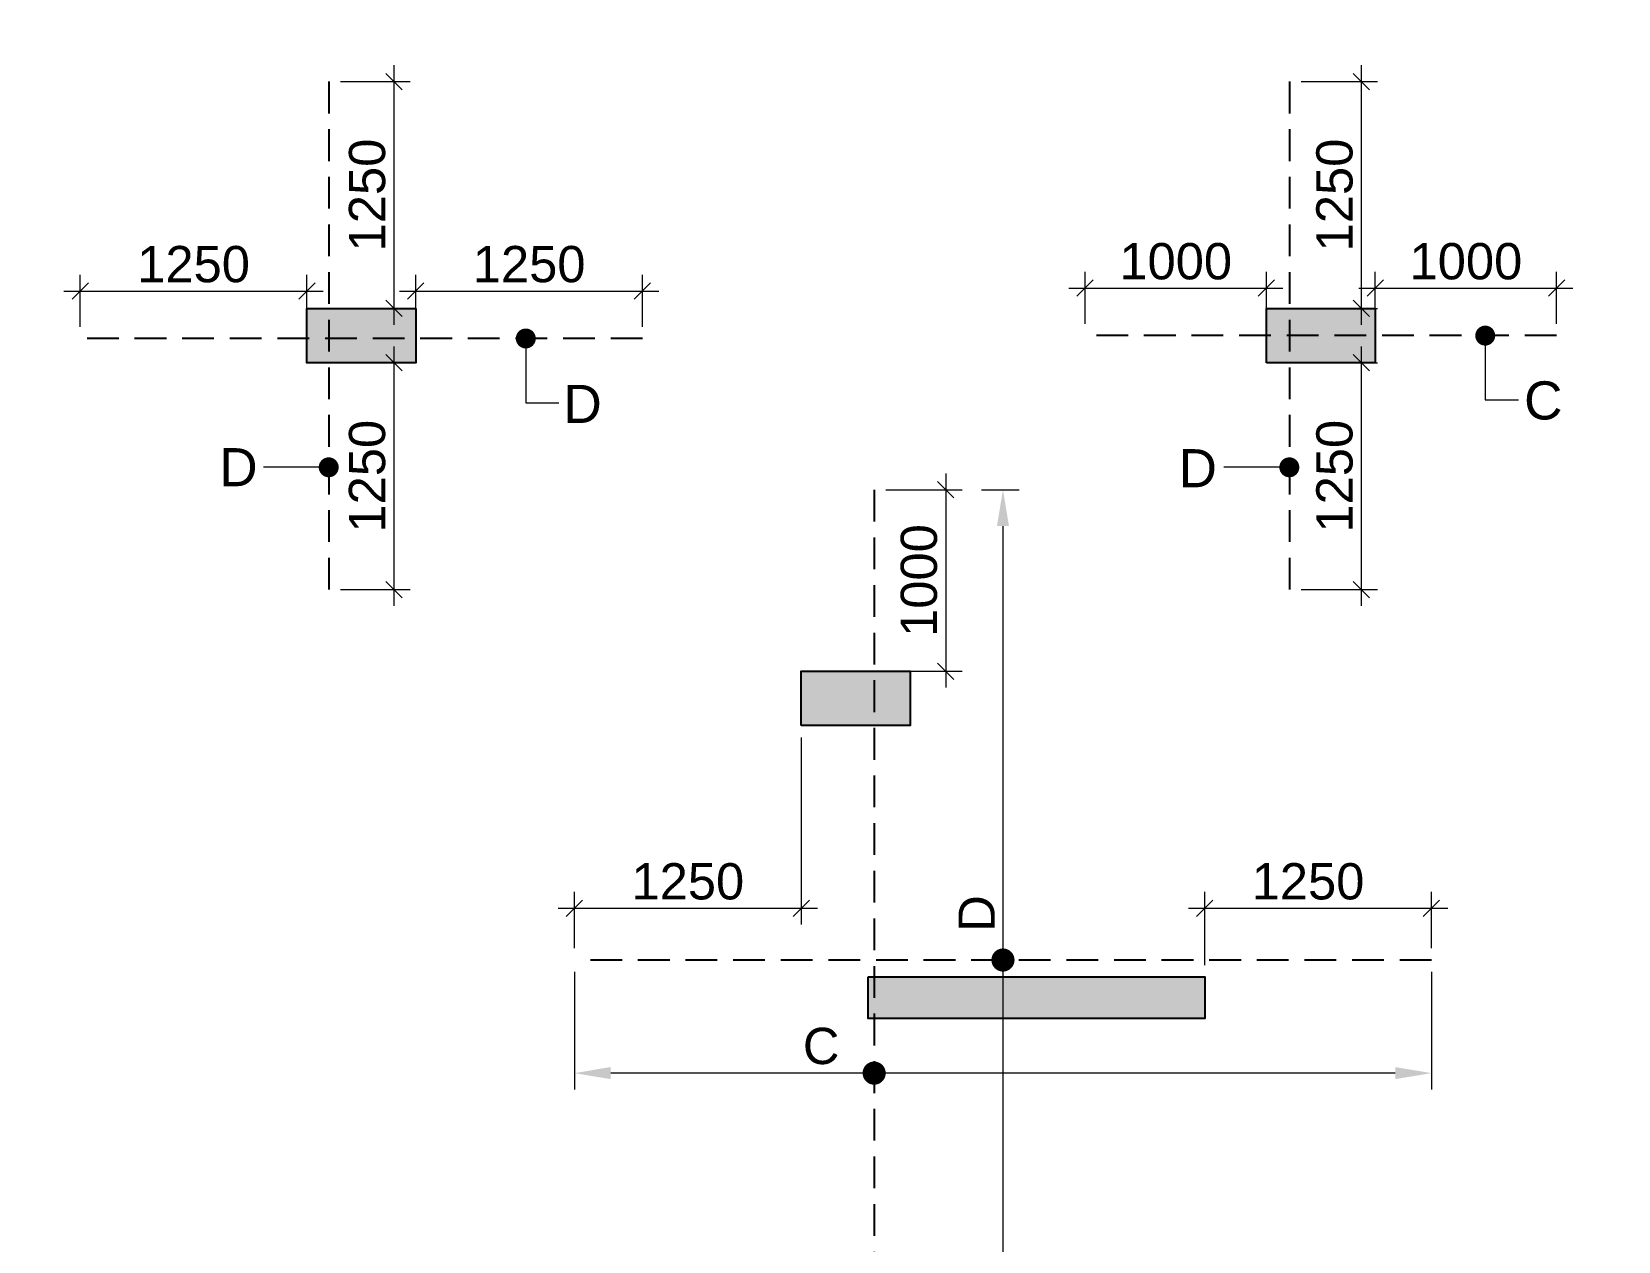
# Model space of a CAD drawing. Header units: millimetres. Extents: x 1123469 to 1883119, y -126924 to 196924.
# Drawn here: x 1503327 to 1512074, y 145952 to 152619 of the extents above; entities that cross this region are included whole.
import ezdxf

# ---------------------------------------------------------------- set-up
doc = ezdxf.new("R2010")
doc.units = ezdxf.units.MM
doc.header["$LTSCALE"] = 500
doc.header["$MEASUREMENT"] = 0
doc.header["$PDMODE"] = 34
doc.linetypes.add('CONTINOUS', pattern=[0])
doc.linetypes.add('HIDDEN', pattern=[0.375, 0.25, -0.125])
doc.layers.get('Defpoints').update_dxf_attribs({"lineweight": 0})
for name, color, linetype, lineweight in [('ARWO', 1, 'Continuous', 18), ('CUT OUT', 1, 'Continuous', 13), ('dim-M', 1, 'Continuous', 15), ('S - SUNK', 251, 'Continuous', 0), ('TOWER COL HATCH', 253, 'Continuous', 20)]:
    doc.layers.add(name, color=color, linetype=linetype, lineweight=lineweight)
for name, color, linetype in [('COL. DIM', 3, 'Continuous'), ('reinf.', 4, 'Continuous'), ('TEXT 1', 1, 'Continuous'), ('TOWER AREA COLUMN.', 6, 'Continuous')]:
    doc.layers.add(name, color=color, linetype=linetype)
doc.styles.add('3mm', font='arial.ttf')
doc.dimstyles.new('PARAMVEER', dxfattribs={"dimtxt": 200, "dimasz": 100, "dimexe": 0, "dimexo": 25, "dimgap": 10, "dimtad": 1, "dimdec": 0, "dimrnd": 5, "dimzin": 0, "dimdsep": 46, "dimtxsty": '3mm', "dimblk": 'OBLIQUE', "dimcen": 0.09, "dimdle": 75, "dimclrd": 1, "dimclre": 1, "dimclrt": 3, "dimadec": 0, "dimazin": 0, "dimtfac": 1, "dimtdec": 0, "dimtmove": 1, "dimatfit": 3, "dimfxl": 100, "dimtolj": 1, "dimtzin": 0, "dimlwd": 18, "dimlwe": 5, "dimarcsym": 0})
doc.dimstyles.new('PARAMVEER BEAM', dxfattribs={"dimtxt": 200, "dimasz": 100, "dimexe": 0, "dimexo": 0, "dimgap": 10, "dimtad": 1, "dimdec": 0, "dimzin": 0, "dimdsep": 46, "dimtxsty": '3mm', "dimblk": 'ARCHTICK', "dimcen": 0.09, "dimdle": 75, "dimclrd": 1, "dimclre": 1, "dimclrt": 3, "dimadec": 0, "dimazin": 0, "dimtfac": 1, "dimtdec": 0, "dimtmove": 1, "dimatfit": 3, "dimfxl": 100, "dimtolj": 1, "dimtzin": 0, "dimlwd": 18, "dimlwe": 5, "dimarcsym": 0})

# ---------------------------------------------------------------- blocks, each defined once
blk = doc.blocks.new('3tgra')
at = {"layer": 'TOWER COL HATCH'}
h = blk.add_hatch(color=253, dxfattribs=at)
h.dxf.hatch_style = 1
h.paths.add_polyline_path([(1395430.6, 87771.7), (1395430.6, 88071.7), (1394830.6, 88071.7), (1394830.6, 87771.7)])
h = blk.add_hatch(color=253, dxfattribs=at)
h.dxf.hatch_style = 1
h.paths.add_polyline_path([(1400120.6, 88071.7), (1400120.6, 87771.7), (1400720.6, 87771.7), (1400720.6, 88071.7)])
h = blk.add_hatch(color=253, dxfattribs=at)
h.dxf.hatch_style = 1
h.paths.add_polyline_path([(1397995.6, 85771.7), (1397995.6, 86071.7), (1397395.6, 86071.7), (1397395.6, 85771.7)])
h = blk.add_hatch(color=253, dxfattribs=at)
h.dxf.hatch_style = 1
h.paths.add_polyline_path([(1397625.6, 84386.7), (1395770.6, 84386.7), (1395770.6, 84156.7), (1397625.6, 84156.7)])
at = {"layer": 'TOWER AREA COLUMN.', "color": 4}
for points in [[(1395430.6, 87771.7), (1395430.6, 88071.7), (1394830.6, 88071.7), (1394830.6, 87771.7)], [(1400120.6, 88071.7), (1400120.6, 87771.7), (1400720.6, 87771.7), (1400720.6, 88071.7)], [(1397995.6, 85771.7), (1397995.6, 86071.7), (1397395.6, 86071.7), (1397395.6, 85771.7)], [(1397625.6, 84386.7), (1395770.6, 84386.7), (1395770.6, 84156.7), (1397625.6, 84156.7)]]:
    blk.add_lwpolyline(points, close=True, dxfattribs=at)
blk = doc.blocks.new('_Oblique')
at = {"color": 0, "linetype": 'ByBlock', "lineweight": -2}
blk.add_line((-0.5, -0.5), (0.5, 0.5), dxfattribs=at)
blk = doc.blocks.new('*D890')
at = {"layer": 'COL. DIM', "color": 1, "lineweight": 18, "ltscale": 10, "transparency": 16777216}
blk.add_line((1505324.1, 150884.2), (1505324.1, 149454.2), dxfattribs=at)
at = {"layer": 'COL. DIM', "color": 1, "linetype": 'CONTINOUS', "lineweight": 5, "ltscale": 10, "transparency": 16777216}
for p, q in [((1505029.2, 150794.2), (1505414.1, 150794.2)), ((1505029.2, 149544.2), (1505414.1, 149544.2))]:
    blk.add_line(p, q, dxfattribs=at)
at = {"layer": 'Defpoints', "color": 0, "ltscale": 10, "transparency": 16777216}
for p in [(1504964.2, 150794.2), (1504964.2, 149544.2), (1505324.1, 149544.2)]:
    blk.add_point(p, dxfattribs=at)
at = {"layer": 'COL. DIM', "color": 1, "lineweight": 18, "ltscale": 10, "transparency": 16777216, "xscale": 90, "yscale": 90, "zscale": 90}
for p, rotation in [((1505324.1, 150794.2), 90), ((1505324.1, 149544.2), 270)]:
    blk.add_blockref('_Oblique', p, dxfattribs=dict(at, rotation=rotation))
at = {"layer": 'COL. DIM', "color": 3, "ltscale": 10, "transparency": 16777216, "insert": (1505176.9, 150169.2), "char_height": 200, "attachment_point": 5, "rotation": 90, "style": '3mm'}
blk.add_mtext('\\A1;1250', dxfattribs=at)
blk = doc.blocks.new('_ArchTick')
at = {"color": 0, "linetype": 'ByBlock', "const_width": 0.15}
blk.add_lwpolyline([(-0.5, -0.5), (0.5, 0.5)], dxfattribs=at)
blk = doc.blocks.new('*D891')
at = {"layer": 'COL. DIM', "color": 1, "linetype": 'CONTINOUS', "lineweight": 5, "ltscale": 10, "transparency": 16777216}
for p, q in [((1505444.2, 150993.4), (1505444.2, 151279.9)), ((1506694.2, 150993.4), (1506694.2, 151279.9))]:
    blk.add_line(p, q, dxfattribs=at)
at = {"layer": 'COL. DIM', "color": 1, "lineweight": 18, "ltscale": 10, "transparency": 16777216}
blk.add_line((1505354.2, 151189.9), (1506784.2, 151189.9), dxfattribs=at)
at = {"layer": 'Defpoints', "color": 0, "ltscale": 10, "transparency": 16777216}
for p in [(1506694.2, 151189.9), (1505444.2, 150928.4), (1506694.2, 150928.4)]:
    blk.add_point(p, dxfattribs=at)
at = {"layer": 'COL. DIM', "color": 1, "lineweight": 18, "ltscale": 10, "transparency": 16777216, "xscale": 90, "yscale": 90, "zscale": 90, "rotation": 180}
blk.add_blockref('_Oblique', (1505444.2, 151189.9), dxfattribs=at)
at = {"layer": 'COL. DIM', "color": 1, "lineweight": 18, "ltscale": 10, "transparency": 16777216, "xscale": 90, "yscale": 90, "zscale": 90}
blk.add_blockref('_Oblique', (1506694.2, 151189.9), dxfattribs=at)
at = {"layer": 'COL. DIM', "color": 3, "ltscale": 10, "transparency": 16777216, "insert": (1506069.2, 151337), "char_height": 200, "attachment_point": 5, "style": '3mm'}
blk.add_mtext('\\A1;1250', dxfattribs=at)
blk = doc.blocks.new('*D892')
at = {"layer": 'COL. DIM', "color": 1, "linetype": 'CONTINOUS', "lineweight": 5, "ltscale": 10, "transparency": 16777216}
for p, q in [((1503594.2, 150993.4), (1503594.2, 151279.9)), ((1504844.2, 150993.4), (1504844.2, 151279.9))]:
    blk.add_line(p, q, dxfattribs=at)
at = {"layer": 'COL. DIM', "color": 1, "lineweight": 18, "ltscale": 10, "transparency": 16777216}
blk.add_line((1503504.2, 151189.9), (1504934.2, 151189.9), dxfattribs=at)
at = {"layer": 'Defpoints', "color": 0, "ltscale": 10, "transparency": 16777216}
for p in [(1504844.2, 151189.9), (1503594.2, 150928.4), (1504844.2, 150928.4)]:
    blk.add_point(p, dxfattribs=at)
at = {"layer": 'COL. DIM', "color": 1, "lineweight": 18, "ltscale": 10, "transparency": 16777216, "xscale": 90, "yscale": 90, "zscale": 90, "rotation": 180}
blk.add_blockref('_Oblique', (1503594.2, 151189.9), dxfattribs=at)
at = {"layer": 'COL. DIM', "color": 1, "lineweight": 18, "ltscale": 10, "transparency": 16777216, "xscale": 90, "yscale": 90, "zscale": 90}
blk.add_blockref('_Oblique', (1504844.2, 151189.9), dxfattribs=at)
at = {"layer": 'COL. DIM', "color": 3, "ltscale": 10, "transparency": 16777216, "insert": (1504219.2, 151337), "char_height": 200, "attachment_point": 5, "style": '3mm'}
blk.add_mtext('\\A1;1250', dxfattribs=at)
blk = doc.blocks.new('*D893')
at = {"layer": 'COL. DIM', "color": 1, "lineweight": 18, "ltscale": 10, "transparency": 16777216}
blk.add_line((1505324.1, 152434.2), (1505324.1, 151004.2), dxfattribs=at)
at = {"layer": 'COL. DIM', "color": 1, "linetype": 'CONTINOUS', "lineweight": 5, "ltscale": 10, "transparency": 16777216}
for p, q in [((1505029.2, 152344.2), (1505414.1, 152344.2)), ((1505029.2, 151094.2), (1505414.1, 151094.2))]:
    blk.add_line(p, q, dxfattribs=at)
at = {"layer": 'Defpoints', "color": 0, "ltscale": 10, "transparency": 16777216}
for p in [(1504964.2, 152344.2), (1504964.2, 151094.2), (1505324.1, 151094.2)]:
    blk.add_point(p, dxfattribs=at)
at = {"layer": 'COL. DIM', "color": 1, "lineweight": 18, "ltscale": 10, "transparency": 16777216, "xscale": 90, "yscale": 90, "zscale": 90}
for p, rotation in [((1505324.1, 152344.2), 90), ((1505324.1, 151094.2), 270)]:
    blk.add_blockref('_Oblique', p, dxfattribs=dict(at, rotation=rotation))
at = {"layer": 'COL. DIM', "color": 3, "ltscale": 10, "transparency": 16777216, "insert": (1505176.9, 151719.2), "char_height": 200, "attachment_point": 5, "rotation": 90, "style": '3mm'}
blk.add_mtext('\\A1;1250', dxfattribs=at)
blk = doc.blocks.new('*D894')
at = {"layer": 'COL. DIM', "color": 1, "lineweight": 18, "ltscale": 10, "transparency": 16777216}
blk.add_line((1510657.6, 150884.2), (1510657.6, 149454.2), dxfattribs=at)
at = {"layer": 'COL. DIM', "color": 1, "linetype": 'CONTINOUS', "lineweight": 5, "ltscale": 10, "transparency": 16777216}
for p, q in [((1510325.7, 150794.2), (1510747.6, 150794.2)), ((1510325.7, 149544.2), (1510747.6, 149544.2))]:
    blk.add_line(p, q, dxfattribs=at)
at = {"layer": 'Defpoints', "color": 0, "ltscale": 10, "transparency": 16777216}
for p in [(1510260.7, 150794.2), (1510260.7, 149544.2), (1510657.6, 149544.2)]:
    blk.add_point(p, dxfattribs=at)
at = {"layer": 'COL. DIM', "color": 1, "lineweight": 18, "ltscale": 10, "transparency": 16777216, "xscale": 90, "yscale": 90, "zscale": 90}
for p, rotation in [((1510657.6, 150794.2), 90), ((1510657.6, 149544.2), 270)]:
    blk.add_blockref('_Oblique', p, dxfattribs=dict(at, rotation=rotation))
at = {"layer": 'COL. DIM', "color": 3, "ltscale": 10, "transparency": 16777216, "insert": (1510510.5, 150169.2), "char_height": 200, "attachment_point": 5, "rotation": 90, "style": '3mm'}
blk.add_mtext('\\A1;1250', dxfattribs=at)
blk = doc.blocks.new('*D895')
at = {"layer": 'COL. DIM', "color": 1, "linetype": 'CONTINOUS', "lineweight": 5, "ltscale": 10, "transparency": 16777216}
for p, q in [((1510734.2, 151009.2), (1510734.2, 151295.8)), ((1511734.2, 151009.2), (1511734.2, 151295.8))]:
    blk.add_line(p, q, dxfattribs=at)
at = {"layer": 'COL. DIM', "color": 1, "lineweight": 18, "ltscale": 10, "transparency": 16777216}
blk.add_line((1510644.2, 151205.8), (1511824.2, 151205.8), dxfattribs=at)
at = {"layer": 'Defpoints', "color": 0, "ltscale": 10, "transparency": 16777216}
for p in [(1511734.2, 151205.8), (1510734.2, 150944.2), (1511734.2, 150944.2)]:
    blk.add_point(p, dxfattribs=at)
at = {"layer": 'COL. DIM', "color": 1, "lineweight": 18, "ltscale": 10, "transparency": 16777216, "xscale": 90, "yscale": 90, "zscale": 90, "rotation": 180}
blk.add_blockref('_Oblique', (1510734.2, 151205.8), dxfattribs=at)
at = {"layer": 'COL. DIM', "color": 1, "lineweight": 18, "ltscale": 10, "transparency": 16777216, "xscale": 90, "yscale": 90, "zscale": 90}
blk.add_blockref('_Oblique', (1511734.2, 151205.8), dxfattribs=at)
at = {"layer": 'COL. DIM', "color": 3, "ltscale": 10, "transparency": 16777216, "insert": (1511234.2, 151352.9), "char_height": 200, "attachment_point": 5, "style": '3mm'}
blk.add_mtext('\\A1;1000', dxfattribs=at)
blk = doc.blocks.new('*D896')
at = {"layer": 'COL. DIM', "color": 1, "linetype": 'CONTINOUS', "lineweight": 5, "ltscale": 10, "transparency": 16777216}
for p, q in [((1509134.2, 151009.2), (1509134.2, 151295.8)), ((1510134.2, 151009.2), (1510134.2, 151295.8))]:
    blk.add_line(p, q, dxfattribs=at)
at = {"layer": 'COL. DIM', "color": 1, "lineweight": 18, "ltscale": 10, "transparency": 16777216}
blk.add_line((1509044.2, 151205.8), (1510224.2, 151205.8), dxfattribs=at)
at = {"layer": 'Defpoints', "color": 0, "ltscale": 10, "transparency": 16777216}
for p in [(1510134.2, 151205.8), (1509134.2, 150944.2), (1510134.2, 150944.2)]:
    blk.add_point(p, dxfattribs=at)
at = {"layer": 'COL. DIM', "color": 1, "lineweight": 18, "ltscale": 10, "transparency": 16777216, "xscale": 90, "yscale": 90, "zscale": 90, "rotation": 180}
blk.add_blockref('_Oblique', (1509134.2, 151205.8), dxfattribs=at)
at = {"layer": 'COL. DIM', "color": 1, "lineweight": 18, "ltscale": 10, "transparency": 16777216, "xscale": 90, "yscale": 90, "zscale": 90}
blk.add_blockref('_Oblique', (1510134.2, 151205.8), dxfattribs=at)
at = {"layer": 'COL. DIM', "color": 3, "ltscale": 10, "transparency": 16777216, "insert": (1509634.2, 151352.9), "char_height": 200, "attachment_point": 5, "style": '3mm'}
blk.add_mtext('\\A1;1000', dxfattribs=at)
blk = doc.blocks.new('*D897')
at = {"layer": 'COL. DIM', "color": 1, "lineweight": 18, "ltscale": 10, "transparency": 16777216}
blk.add_line((1510657.6, 152434.2), (1510657.6, 151004.2), dxfattribs=at)
at = {"layer": 'COL. DIM', "color": 1, "linetype": 'CONTINOUS', "lineweight": 5, "ltscale": 10, "transparency": 16777216}
for p, q in [((1510325.7, 152344.2), (1510747.6, 152344.2)), ((1510325.7, 151094.2), (1510747.6, 151094.2))]:
    blk.add_line(p, q, dxfattribs=at)
at = {"layer": 'Defpoints', "color": 0, "ltscale": 10, "transparency": 16777216}
for p in [(1510260.7, 152344.2), (1510260.7, 151094.2), (1510657.6, 151094.2)]:
    blk.add_point(p, dxfattribs=at)
at = {"layer": 'COL. DIM', "color": 1, "lineweight": 18, "ltscale": 10, "transparency": 16777216, "xscale": 90, "yscale": 90, "zscale": 90}
for p, rotation in [((1510657.6, 152344.2), 90), ((1510657.6, 151094.2), 270)]:
    blk.add_blockref('_Oblique', p, dxfattribs=dict(at, rotation=rotation))
at = {"layer": 'COL. DIM', "color": 3, "ltscale": 10, "transparency": 16777216, "insert": (1510510.5, 151719.2), "char_height": 200, "attachment_point": 5, "rotation": 90, "style": '3mm'}
blk.add_mtext('\\A1;1250', dxfattribs=at)
blk = doc.blocks.new('*D944')
at = {"layer": 'COL. DIM', "color": 1, "linetype": 'CONTINOUS', "lineweight": 5, "ltscale": 10, "transparency": 16777216}
for p, q in [((1509794.2, 147474.2), (1509794.2, 147877.7)), ((1511044.2, 147567.4), (1511044.2, 147877.7))]:
    blk.add_line(p, q, dxfattribs=at)
at = {"layer": 'COL. DIM', "color": 1, "lineweight": 18, "ltscale": 10, "transparency": 16777216}
blk.add_line((1509704.2, 147787.7), (1511134.2, 147787.7), dxfattribs=at)
at = {"layer": 'Defpoints', "color": 0, "ltscale": 10, "transparency": 16777216}
for p in [(1511044.2, 147787.7), (1511044.2, 147502.4), (1509794.2, 147409.2)]:
    blk.add_point(p, dxfattribs=at)
at = {"layer": 'COL. DIM', "color": 1, "lineweight": 18, "ltscale": 10, "transparency": 16777216, "xscale": 90, "yscale": 90, "zscale": 90, "rotation": 180}
blk.add_blockref('_Oblique', (1509794.2, 147787.7), dxfattribs=at)
at = {"layer": 'COL. DIM', "color": 1, "lineweight": 18, "ltscale": 10, "transparency": 16777216, "xscale": 90, "yscale": 90, "zscale": 90}
blk.add_blockref('_Oblique', (1511044.2, 147787.7), dxfattribs=at)
at = {"layer": 'COL. DIM', "color": 3, "ltscale": 10, "transparency": 16777216, "insert": (1510363.6, 147934.8), "char_height": 200, "attachment_point": 5, "style": '3mm'}
blk.add_mtext('\\A1;1250', dxfattribs=at)
blk = doc.blocks.new('*D945')
at = {"layer": 'COL. DIM', "color": 1, "linetype": 'CONTINOUS', "lineweight": 5, "ltscale": 10, "transparency": 16777216}
for p, q in [((1507569.2, 148729.2), (1507569.2, 147697.7)), ((1506319.2, 147567.4), (1506319.2, 147877.7))]:
    blk.add_line(p, q, dxfattribs=at)
at = {"layer": 'COL. DIM', "color": 1, "lineweight": 18, "ltscale": 10, "transparency": 16777216}
blk.add_line((1506229.2, 147787.7), (1507659.2, 147787.7), dxfattribs=at)
at = {"layer": 'Defpoints', "color": 0, "ltscale": 10, "transparency": 16777216}
for p in [(1507569.2, 148794.2), (1507569.2, 147787.7), (1506319.2, 147502.4)]:
    blk.add_point(p, dxfattribs=at)
at = {"layer": 'COL. DIM', "color": 1, "lineweight": 18, "ltscale": 10, "transparency": 16777216, "xscale": 90, "yscale": 90, "zscale": 90, "rotation": 180}
blk.add_blockref('_Oblique', (1506319.2, 147787.7), dxfattribs=at)
at = {"layer": 'COL. DIM', "color": 1, "lineweight": 18, "ltscale": 10, "transparency": 16777216, "xscale": 90, "yscale": 90, "zscale": 90}
blk.add_blockref('_Oblique', (1507569.2, 147787.7), dxfattribs=at)
at = {"layer": 'COL. DIM', "color": 3, "ltscale": 10, "transparency": 16777216, "insert": (1506944.2, 147934.8), "char_height": 200, "attachment_point": 5, "style": '3mm'}
blk.add_mtext('\\A1;1250', dxfattribs=at)
blk = doc.blocks.new('*D946')
at = {"layer": 'COL. DIM', "color": 1, "lineweight": 18, "ltscale": 10, "transparency": 16777216}
blk.add_line((1508366.5, 150184.2), (1508366.5, 149004.2), dxfattribs=at)
at = {"layer": 'COL. DIM', "color": 1, "linetype": 'CONTINOUS', "lineweight": 5, "ltscale": 10, "transparency": 16777216}
for p, q in [((1508036.5, 150094.2), (1508456.5, 150094.2)), ((1508036.5, 149094.2), (1508456.5, 149094.2))]:
    blk.add_line(p, q, dxfattribs=at)
at = {"layer": 'Defpoints', "color": 0, "ltscale": 10, "transparency": 16777216}
for p in [(1507971.5, 150094.2), (1507971.5, 149094.2), (1508366.5, 149094.2)]:
    blk.add_point(p, dxfattribs=at)
at = {"layer": 'COL. DIM', "color": 1, "lineweight": 18, "ltscale": 10, "transparency": 16777216, "xscale": 90, "yscale": 90, "zscale": 90}
for p, rotation in [((1508366.5, 150094.2), 90), ((1508366.5, 149094.2), 270)]:
    blk.add_blockref('_Oblique', p, dxfattribs=dict(at, rotation=rotation))
at = {"layer": 'COL. DIM', "color": 3, "ltscale": 10, "transparency": 16777216, "insert": (1508219.4, 149594.2), "char_height": 200, "attachment_point": 5, "rotation": 90, "style": '3mm'}
blk.add_mtext('\\A1;1000', dxfattribs=at)
blk = doc.blocks.new('*D947')
at = {"layer": 'COL. DIM', "color": 1, "linetype": 'CONTINOUS', "lineweight": 5, "ltscale": 10, "transparency": 16777216}
for p, q in [((1506319.2, 147437.4), (1506319.2, 146788.9)), ((1511044.2, 147437.4), (1511044.2, 146788.9))]:
    blk.add_line(p, q, dxfattribs=at)
at = {"layer": 'COL. DIM', "color": 1, "lineweight": 18, "ltscale": 10, "transparency": 16777216}
blk.add_line((1510844.2, 146878.9), (1506519.2, 146878.9), dxfattribs=at)
at = {"layer": 'COL. DIM', "color": 1, "ltscale": 10, "transparency": 16777216}
for points in [[(1506519.2, 146912.3), (1506519.2, 146845.6), (1506319.2, 146878.9)], [(1510844.2, 146912.3), (1510844.2, 146845.6), (1511044.2, 146878.9)]]:
    blk.add_solid(points, dxfattribs=at)
at = {"layer": 'Defpoints', "color": 0, "ltscale": 10, "transparency": 16777216}
for p in [(1506319.2, 147502.4), (1511044.2, 147502.4), (1506319.2, 146878.9)]:
    blk.add_point(p, dxfattribs=at)
at = {"layer": 'COL. DIM', "color": 3, "ltscale": 10, "transparency": 16777216, "insert": (1507679.2, 147027.3), "char_height": 200, "attachment_point": 5, "style": '3mm'}
blk.add_mtext('\\A1;C', dxfattribs=at)
blk = doc.blocks.new('*D948')
at = {"layer": 'COL. DIM', "color": 1, "linetype": 'CONTINOUS', "lineweight": 5, "ltscale": 10, "transparency": 16777216}
for p, q in [((1508562.6, 150094.2), (1508771.7, 150094.2)), ((1508338.9, 144494.2), (1508771.7, 144494.2))]:
    blk.add_line(p, q, dxfattribs=at)
at = {"layer": 'COL. DIM', "color": 1, "lineweight": 18, "ltscale": 10, "transparency": 16777216}
blk.add_line((1508681.7, 149894.2), (1508681.7, 144694.2), dxfattribs=at)
at = {"layer": 'COL. DIM', "color": 1, "ltscale": 10, "transparency": 16777216}
for points in [[(1508648.4, 149894.2), (1508715.1, 149894.2), (1508681.7, 150094.2)], [(1508648.4, 144694.2), (1508715.1, 144694.2), (1508681.7, 144494.2)]]:
    blk.add_solid(points, dxfattribs=at)
at = {"layer": 'Defpoints', "color": 0, "ltscale": 10, "transparency": 16777216}
for p in [(1508497.6, 150094.2), (1508273.9, 144494.2), (1508681.7, 144494.2)]:
    blk.add_point(p, dxfattribs=at)
at = {"layer": 'COL. DIM', "color": 3, "ltscale": 10, "transparency": 16777216, "insert": (1508536.7, 147758.9), "char_height": 200, "attachment_point": 5, "rotation": 90, "style": '3mm'}
blk.add_mtext('\\A1;D', dxfattribs=at)
blk = doc.blocks.new('*D2625')
at = {"layer": 'COL. DIM', "color": 1, "lineweight": 18, "ltscale": 10, "transparency": 16777216}
blk.add_line((1725455.6, 141997.5), (1725455.6, 141517.5), dxfattribs=at)
at = {"layer": 'COL. DIM', "color": 1, "linetype": 'CONTINOUS', "lineweight": 5, "ltscale": 10, "transparency": 16777216}
for p, q in [((1725012.2, 141907.5), (1725545.6, 141907.5)), ((1724393.3, 141607.5), (1725545.6, 141607.5))]:
    blk.add_line(p, q, dxfattribs=at)
at = {"layer": 'Defpoints', "color": 0, "ltscale": 10, "transparency": 16777216}
for p in [(1358872.1, 158914.1), (1431760.6, 158914.1), (1724947.2, 141907.5), (1724328.3, 141607.5), (1725455.6, 141607.5), (1442850.6, 126979.3)]:
    blk.add_point(p, dxfattribs=at)
at = {"layer": 'S - SUNK', "color": 1, "lineweight": 18, "ltscale": 10, "transparency": 16777216}
blk.add_line((1358872.1, 126904.3), (1358872.1, 158989.1), dxfattribs=at)
at = {"layer": 'S - SUNK', "color": 1, "lineweight": 5, "ltscale": 10, "transparency": 16777216}
for p, q in [((1358872.3, 158914.1), (1358872.1, 158914.1)), ((1358872.3, 126979.3), (1358872.1, 126979.3))]:
    blk.add_line(p, q, dxfattribs=at)
at = {"layer": 'COL. DIM', "color": 1, "lineweight": 18, "ltscale": 10, "transparency": 16777216, "xscale": 90, "yscale": 90, "zscale": 90}
for p, rotation in [((1725455.6, 141907.5), 90), ((1725455.6, 141607.5), 270)]:
    blk.add_blockref('_Oblique', p, dxfattribs=dict(at, rotation=rotation))
at = {"layer": 'S - SUNK', "color": 1, "lineweight": 18, "ltscale": 10, "transparency": 16777216, "xscale": 100, "yscale": 100, "zscale": 100}
for p, rotation in [((1358872.1, 158914.1), 90), ((1358872.1, 126979.3), 270)]:
    blk.add_blockref('_Oblique', p, dxfattribs=dict(at, rotation=rotation))
at = {"layer": 'COL. DIM', "color": 3, "ltscale": 10, "transparency": 16777216, "insert": (1725308.4, 141757.5), "char_height": 200, "attachment_point": 5, "rotation": 90, "style": '3mm'}
blk.add_mtext('\\A1;300', dxfattribs=at)
at = {"layer": 'S - SUNK', "color": 3, "ltscale": 10, "transparency": 16777216, "insert": (1358759.9, 142946.7), "char_height": 200, "attachment_point": 5, "rotation": 90, "style": '3mm'}
blk.add_mtext('\\A1;31935', dxfattribs=at)
blk = doc.blocks.new('*D3556')
at = {"layer": 'COL. DIM', "color": 1, "lineweight": 18, "ltscale": 10, "transparency": 16777216}
blk.add_line((1817173.9, 134747.8), (1817173.9, 133597.8), dxfattribs=at)
at = {"layer": 'COL. DIM', "color": 1, "linetype": 'CONTINOUS', "lineweight": 5, "ltscale": 10, "transparency": 16777216}
for p, q in [((1817863.7, 134657.8), (1817083.9, 134657.8)), ((1816402.2, 133687.8), (1817263.9, 133687.8))]:
    blk.add_line(p, q, dxfattribs=at)
at = {"layer": 'Defpoints', "color": 0, "ltscale": 10, "transparency": 16777216}
for p in [(1417087.7, 156599.2), (1417240.6, 156599.2), (1417240.6, 155194.2), (1817928.7, 134657.8), (1816337.2, 133687.8), (1817173.9, 133687.8)]:
    blk.add_point(p, dxfattribs=at)
at = {"layer": 'S - SUNK', "color": 1, "lineweight": 18, "ltscale": 10, "transparency": 16777216}
blk.add_line((1417087.7, 155119.2), (1417087.7, 156674.2), dxfattribs=at)
at = {"layer": 'S - SUNK', "color": 1, "lineweight": 5, "ltscale": 10, "transparency": 16777216}
for p, q in [((1417087.8, 156599.2), (1417087.7, 156599.2)), ((1417087.8, 155194.2), (1417087.7, 155194.2))]:
    blk.add_line(p, q, dxfattribs=at)
at = {"layer": 'COL. DIM', "color": 1, "lineweight": 18, "ltscale": 10, "transparency": 16777216, "xscale": 90, "yscale": 90, "zscale": 90}
for p, rotation in [((1817173.9, 134657.8), 90), ((1817173.9, 133687.8), 270)]:
    blk.add_blockref('_Oblique', p, dxfattribs=dict(at, rotation=rotation))
at = {"layer": 'S - SUNK', "color": 1, "lineweight": 18, "ltscale": 10, "transparency": 16777216, "xscale": 100, "yscale": 100, "zscale": 100}
for p, rotation in [((1417087.7, 156599.2), 90), ((1417087.7, 155194.2), 270)]:
    blk.add_blockref('_Oblique', p, dxfattribs=dict(at, rotation=rotation))
at = {"layer": 'COL. DIM', "color": 3, "ltscale": 10, "transparency": 16777216, "insert": (1817026.8, 134172.8), "char_height": 200, "attachment_point": 5, "rotation": 90, "style": '3mm'}
blk.add_mtext('\\A1;970', dxfattribs=at)
at = {"layer": 'S - SUNK', "color": 3, "ltscale": 10, "transparency": 16777216, "insert": (1416975.6, 155896.7), "char_height": 200, "attachment_point": 5, "rotation": 90, "style": '3mm'}
blk.add_mtext('\\A1;1405', dxfattribs=at)

msp = doc.modelspace()

# ---------------------------------------------------------------- linework, layer by layer
at = {"layer": 'dim-M', "color": 4, "ltscale": 10, "const_width": 63.8}
for points in [[(1508713.6, 147502.4, -1), (1508649.9, 147502.4, -1)], [(1508003.4, 146878.9, -1), (1507939.7, 146878.9, -1)]]:
    msp.add_lwpolyline(points, format="xyb", close=True, dxfattribs=at)
at = {"layer": 'reinf.', "color": 4, "linetype": 'HIDDEN', "ltscale": 1.4}
for p, q in [((1504964.2, 152344.2), (1504964.2, 149544.2)), ((1510260.7, 152344.2), (1510260.7, 149544.2)), ((1506694.2, 150928.4), (1503594.2, 150928.4)), ((1511734.2, 150944.2), (1509134.2, 150944.2)), ((1507971.5, 150094.2), (1507971.5, 144494.2)), ((1511044.2, 147502.4), (1506319.2, 147502.4))]:
    msp.add_line(p, q, dxfattribs=at)

# ---------------------------------------------------------------- block references
at = {"layer": 'CUT OUT', "color": 4, "xscale": -1}
msp.add_blockref('3tgra', (2905564.9, 63022.5), dxfattribs=at)

# ---------------------------------------------------------------- texts
at = {"layer": 'TEXT 1', "color": 2, "linetype": 'ByBlock', "style": '3mm'}
for s, p in [('D', (1506258, 150462.8, -0.1)), ('C', (1511554.9, 150482, -0.1)), ('D', (1504360.4, 150114, -0.1)), ('D', (1509649.8, 150108.3, -0.1))]:
    msp.add_text(s, height=210, dxfattribs=at).set_placement(p)

# ---------------------------------------------------------------- dimensions: what is measured, and where the dimension line sits
at = {"layer": 'COL. DIM', "color": 6, "ltscale": 10}
for base, p1, p2, angle, picture, middle in [((1725455.6, 141607.5), (1724947.2, 141907.5), (1724328.3, 141607.5), 90, '*D2625', (1725455.6, 141757.5)), ((1511044.2, 147787.7), (1509794.2, 147409.2), (1511044.2, 147502.4), 0, '*D944', (1510363.6, 147787.7))]:
    dim = msp.add_linear_dim(base=base, p1=p1, p2=p2, angle=angle, dimstyle='PARAMVEER', override={"dimasz": 90, "dimexe": 90, "dimexo": 65, "dimgap": 45, "dimpost": '\\X', "dimdle": 90, "dimfxl": 0.18, "dimarcsym": 1}, dxfattribs=at)
    dim.commit()
    dim.dimension.update_dxf_attribs({"geometry": picture, "text_midpoint": middle, "dimtype": 160})
for base, p1, p2, angle, picture, middle in [((1817173.9, 133687.8), (1817928.7, 134657.8), (1816337.2, 133687.8), 90, '*D3556', (1817026.8, 134172.8)), ((1505324.1, 151094.2), (1504964.2, 152344.2), (1504964.2, 151094.2), 90, '*D893', (1505176.9, 151719.2)), ((1510657.6, 151094.2), (1510260.7, 152344.2), (1510260.7, 151094.2), 90, '*D897', (1510510.5, 151719.2)), ((1504844.2, 151189.9), (1503594.2, 150928.4), (1504844.2, 150928.4), 0, '*D892', (1504219.2, 151337)), ((1506694.2, 151189.9), (1505444.2, 150928.4), (1506694.2, 150928.4), 0, '*D891', (1506069.2, 151337)), ((1510134.2, 151205.8), (1509134.2, 150944.2), (1510134.2, 150944.2), 0, '*D896', (1509634.2, 151352.9)), ((1511734.2, 151205.8), (1510734.2, 150944.2), (1511734.2, 150944.2), 0, '*D895', (1511234.2, 151352.9)), ((1505324.1, 149544.2), (1504964.2, 150794.2), (1504964.2, 149544.2), 90, '*D890', (1505176.9, 150169.2)), ((1510657.6, 149544.2), (1510260.7, 150794.2), (1510260.7, 149544.2), 90, '*D894', (1510510.5, 150169.2)), ((1508366.5, 149094.2), (1507971.5, 150094.2), (1507971.5, 149094.2), 90, '*D946', (1508219.4, 149594.2)), ((1507569.2, 147787.7), (1506319.2, 147502.4), (1507569.2, 148794.2), 0, '*D945', (1506944.2, 147934.8))]:
    dim = msp.add_linear_dim(base=base, p1=p1, p2=p2, angle=angle, dimstyle='PARAMVEER', override={"dimasz": 90, "dimexe": 90, "dimexo": 65, "dimgap": 45, "dimpost": '\\X', "dimdle": 90, "dimfxl": 0.18, "dimarcsym": 1}, dxfattribs=at)
    dim.commit()
    dim.dimension.update_dxf_attribs({"geometry": picture, "text_midpoint": middle})
for base, p1, p2, angle, text, picture, middle in [((1508681.7, 144494.2), (1508497.6, 150094.2), (1508273.9, 144494.2), 90, 'D', '*D948', (1508681.7, 147758.9)), ((1506319.2, 146878.9), (1511044.2, 147502.4), (1506319.2, 147502.4), 180, 'C', '*D947', (1507679.2, 146878.9))]:
    dim = msp.add_linear_dim(base=base, p1=p1, p2=p2, angle=angle, text=text, dimstyle='PARAMVEER', override={"dimasz": 200, "dimexe": 90, "dimexo": 65, "dimgap": 45, "dimpost": '\\X', "dimsah": 1, "dimdle": 90, "dimfxl": 0.18, "dimarcsym": 1}, dxfattribs=at)
    dim.commit()
    dim.dimension.update_dxf_attribs({"geometry": picture, "text_midpoint": middle, "dimtype": 160})
at = {"layer": 'S - SUNK', "color": 4, "ltscale": 10}
for base, p1, p2, picture, middle in [((1358872.1, 158914.1), (1442850.6, 126979.3), (1431760.6, 158914.1), '*D2625', (1358759.9, 142946.7)), ((1417087.7, 156599.2), (1417240.6, 155194.2), (1417240.6, 156599.2), '*D3556', (1416975.6, 155896.7))]:
    dim = msp.add_linear_dim(base=base, p1=p1, p2=p2, angle=90, dimstyle='PARAMVEER', override={"dimpost": '\\X', "dimfxl": 0.15, "dimfxlon": 1, "dimarcsym": 1}, dxfattribs=at)
    dim.commit()
    dim.dimension.update_dxf_attribs({"geometry": picture, "text_midpoint": middle})

# ---------------------------------------------------------------- leaders
at = {"layer": 'ARWO', "color": 1}
for points in [[(1506050.8, 150928.4), (1506050.8, 150573.7), (1506233.3, 150573.7)], [(1511340.8, 150944.2), (1511340.8, 150589.5), (1511523.3, 150589.5)], [(1504964.2, 150218.3), (1504603.8, 150218.3)], [(1510260.7, 150218.3), (1509900.2, 150218.3)]]:
    msp.add_leader(points, dimstyle='PARAMVEER BEAM', override={"dimasz": 110, "dimtad": 0, "dimldrblk": 'Dot', "dimfxl": 0, "dimarcsym": 1}, dxfattribs=at)

doc.saveas('drawing.dxf')
